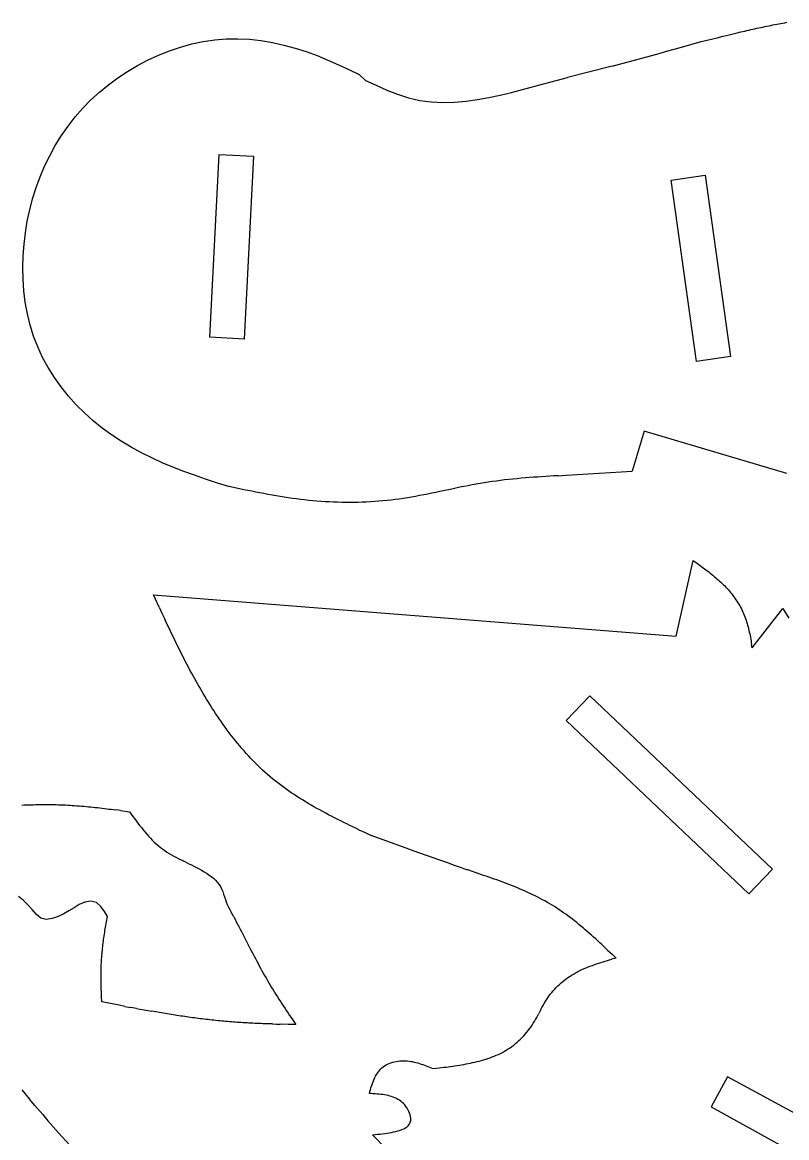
# Model space of a CAD drawing. Extents: x -3475 to 3475, y -2114 to 2114.
# Drawn here: x 2354 to 2996, y 1152 to 2090 of the extents above; entities that cross this region are included whole.
import ezdxf

# ---------------------------------------------------------------- set-up
doc = ezdxf.new("R2010")
doc.units = 0
doc.header["$MEASUREMENT"] = 0
doc.layers.get('0').update_dxf_attribs({"linetype": 'CONTINUOUS'})

msp = doc.modelspace()

# ---------------------------------------------------------------- linework, layer by layer
for p, q in [((2950.87, 2079.95), (2954.2, 2080.75)), ((2954.2, 2080.75), (2957.54, 2081.54)), ((2957.54, 2081.54), (2959.21, 2081.92)), ((2959.21, 2081.92), (2960.89, 2082.31)), ((2960.89, 2082.31), (2962.56, 2082.7)), ((2962.56, 2082.7), (2964.23, 2083.08)), ((2964.23, 2083.08), (2965.9, 2083.46)), ((2965.9, 2083.46), (2967.58, 2083.83)), ((2967.58, 2083.83), (2969.25, 2084.2)), ((2969.25, 2084.2), (2970.93, 2084.57)), ((2970.93, 2084.57), (2972.6, 2084.94)), ((2972.6, 2084.94), (2974.28, 2085.3)), ((2974.28, 2085.3), (2975.96, 2085.66)), ((2975.96, 2085.66), (2977.64, 2086.01)), ((2977.64, 2086.01), (2979.32, 2086.36)), ((2979.32, 2086.36), (2981, 2086.71)), ((2981, 2086.71), (2982.68, 2087.05)), ((2982.68, 2087.05), (2984.36, 2087.39)), ((2984.36, 2087.39), (2986.05, 2087.72)), ((2986.05, 2087.72), (2987.73, 2088.05)), ((2987.73, 2088.05), (2989.42, 2088.37)), ((2989.42, 2088.37), (2991.1, 2088.7)), ((2991.1, 2088.7), (2992.79, 2089.01)), ((2992.79, 2089.01), (2994.48, 2089.32)), ((2994.48, 2089.32), (2996.17, 2089.63)), ((2486.94, 2068.83), (2496.39, 2071.42)), ((2496.39, 2071.42), (2505.94, 2073.44)), ((2505.94, 2073.44), (2515.58, 2074.87)), ((2515.58, 2074.87), (2525.28, 2075.68)), ((2525.28, 2075.68), (2535, 2075.83)), ((2535, 2075.83), (2544.72, 2075.35)), ((2544.72, 2075.35), (2554.41, 2074.28)), ((2554.41, 2074.28), (2564.06, 2072.66)), ((2564.06, 2072.66), (2573.62, 2070.55)), ((2905.51, 2068.16), (2924.21, 2073.39)), ((2924.21, 2073.39), (2937.53, 2076.7)), ((2937.53, 2076.7), (2942.53, 2077.93)), ((2942.53, 2077.93), (2947.53, 2079.15)), ((2947.53, 2079.15), (2950.87, 2079.95)), ((2459.59, 2057.97), (2468.51, 2062.08)), ((2468.51, 2062.08), (2477.64, 2065.71)), ((2477.64, 2065.71), (2486.94, 2068.83)), ((2573.62, 2070.55), (2583.08, 2067.97)), ((2583.08, 2067.97), (2592.41, 2064.99)), ((2592.41, 2064.99), (2601.59, 2061.63)), ((2877.44, 2060.42), (2886.8, 2062.98)), ((2886.8, 2062.98), (2896.15, 2065.56)), ((2896.15, 2065.56), (2905.51, 2068.16)), ((2442.45, 2048.42), (2450.89, 2053.41)), ((2450.89, 2053.41), (2459.59, 2057.97)), ((2601.59, 2061.63), (2610.6, 2057.95)), ((2610.6, 2057.95), (2619.46, 2054.03)), ((2619.46, 2054.03), (2628.24, 2049.93)), ((2849.32, 2052.91), (2811.75, 2043.17)), ((2849.32, 2052.91), (2858.7, 2055.38)), ((2858.7, 2055.38), (2868.07, 2057.88)), ((2868.07, 2057.88), (2877.44, 2060.42)), ((2426.43, 2037.19), (2434.29, 2043.01)), ((2434.29, 2043.01), (2442.45, 2048.42)), ((2628.24, 2049.93), (2636.99, 2045.74)), ((2636.99, 2045.74), (2642.31, 2040.81)), ((2802.36, 2040.71), (2811.75, 2043.17)), ((2418.9, 2030.97), (2426.43, 2037.19)), ((2642.31, 2040.81), (2651.14, 2036.68)), ((2651.14, 2036.68), (2660.08, 2032.74)), ((2774.18, 2033.13), (2792.96, 2038.21)), ((2792.96, 2038.21), (2802.36, 2040.71)), ((2404.91, 2017.4), (2411.72, 2024.37)), ((2411.72, 2024.37), (2418.9, 2030.97)), ((2660.08, 2032.74), (2669.16, 2029.2)), ((2669.16, 2029.2), (2678.41, 2026.23)), ((2678.41, 2026.23), (2687.83, 2024.04)), ((2726.64, 2023.35), (2736.27, 2024.65)), ((2736.27, 2024.65), (2745.82, 2026.36)), ((2745.82, 2026.36), (2755.32, 2028.4)), ((2755.32, 2028.4), (2764.76, 2030.68)), ((2764.76, 2030.68), (2774.18, 2033.13)), ((2398.49, 2010.07), (2404.91, 2017.4)), ((2687.83, 2024.04), (2697.45, 2022.76)), ((2697.45, 2022.76), (2707.17, 2022.29)), ((2707.17, 2022.29), (2716.93, 2022.53)), ((2716.93, 2022.53), (2726.64, 2023.35)), ((2392.49, 2002.39), (2398.49, 2010.07)), ((2386.92, 1994.4), (2392.49, 2002.39)), ((2381.77, 1986.12), (2386.92, 1994.4)), ((2372.8, 1968.81), (2377.06, 1977.58)), ((2377.06, 1977.58), (2381.77, 1986.12)), ((2511.4, 1825.02), (2519.45, 1978.67)), ((2519.45, 1978.67), (2548.25, 1977.16)), ((2368.99, 1959.84), (2372.8, 1968.81)), ((2548.25, 1977.16), (2540.21, 1823.52)), ((2365.63, 1950.71), (2368.99, 1959.84)), ((2898.77, 1957.11), (2927.34, 1961.12)), ((2927.34, 1961.12), (2948.75, 1808.77)), ((2362.73, 1941.42), (2365.63, 1950.71)), ((2920.19, 1804.75), (2898.77, 1957.11)), ((2360.27, 1932.01), (2362.73, 1941.42)), ((2358.26, 1922.48), (2360.27, 1932.01)), ((2356.69, 1912.86), (2358.26, 1922.48)), ((2355.55, 1903.17), (2356.69, 1912.86)), ((2354.84, 1893.41), (2355.55, 1903.17)), ((2354.55, 1883.62), (2354.84, 1893.41)), ((2354.73, 1873.82), (2354.55, 1883.62)), ((2355.39, 1864.06), (2354.73, 1873.82)), ((2356.56, 1854.36), (2355.39, 1864.06)), ((2358.28, 1844.76), (2356.56, 1854.36)), ((2360.57, 1835.3), (2358.28, 1844.76)), ((2363.47, 1826.02), (2360.57, 1835.3)), ((2366.99, 1816.94), (2363.47, 1826.02)), ((2540.21, 1823.52), (2511.4, 1825.02)), ((2371.1, 1808.1), (2366.99, 1816.94)), ((2948.75, 1808.77), (2920.19, 1804.75)), ((2375.77, 1799.51), (2371.1, 1808.1)), ((2380.97, 1791.22), (2375.77, 1799.51)), ((2386.65, 1783.23), (2380.97, 1791.22)), ((2392.79, 1775.58), (2386.65, 1783.23)), ((2399.33, 1768.3), (2392.79, 1775.58)), ((2406.26, 1761.4), (2399.33, 1768.3)), ((2413.53, 1754.88), (2406.26, 1761.4)), ((2421.12, 1748.75), (2413.53, 1754.88)), ((2428.99, 1742.99), (2421.12, 1748.75)), ((2876.12, 1746.13), (2866.12, 1712.39)), ((2995.97, 1710.63), (2876.12, 1746.13)), ((2437.11, 1737.59), (2428.99, 1742.99)), ((2445.46, 1732.56), (2437.11, 1737.59)), ((2454, 1727.88), (2445.46, 1732.56)), ((2462.7, 1723.56), (2454, 1727.88)), ((2471.54, 1719.56), (2462.7, 1723.56)), ((2480.5, 1715.83), (2471.54, 1719.56)), ((2489.56, 1712.34), (2480.5, 1715.83)), ((2498.69, 1709.03), (2489.56, 1712.34)), ((2507.88, 1705.86), (2498.69, 1709.03)), ((2517.11, 1702.78), (2507.88, 1705.86)), ((2765.96, 1705.83), (2762.52, 1705.47)), ((2769.4, 1706.17), (2765.96, 1705.83)), ((2772.85, 1706.49), (2769.4, 1706.17)), ((2776.3, 1706.79), (2772.85, 1706.49)), ((2779.75, 1707.06), (2776.3, 1706.79)), ((2783.2, 1707.33), (2779.75, 1707.06)), ((2786.65, 1707.57), (2783.2, 1707.33)), ((2790.1, 1707.81), (2786.65, 1707.57)), ((2793.55, 1708.03), (2790.1, 1707.81)), ((2797.01, 1708.24), (2793.55, 1708.03)), ((2800.46, 1708.45), (2797.01, 1708.24)), ((2803.91, 1708.65), (2800.46, 1708.45)), ((2803.91, 1708.65), (2810.82, 1709.04)), ((2810.82, 1709.04), (2866.12, 1712.39)), ((2524.43, 1700.38), (2517.11, 1702.78)), ((2527.44, 1699.52), (2524.43, 1700.38)), ((2536.54, 1697.64), (2527.44, 1699.52)), ((2539.93, 1696.94), (2536.54, 1697.64)), ((2543.33, 1696.25), (2539.93, 1696.94)), ((2714.76, 1697.51), (2704.65, 1695.36)), ((2718.15, 1698.22), (2714.76, 1697.51)), ((2721.54, 1698.92), (2718.15, 1698.22)), ((2724.93, 1699.6), (2721.54, 1698.92)), ((2728.32, 1700.27), (2724.93, 1699.6)), ((2731.72, 1700.92), (2728.32, 1700.27)), ((2735.12, 1701.55), (2731.72, 1700.92)), ((2738.53, 1702.15), (2735.12, 1701.55)), ((2741.94, 1702.72), (2738.53, 1702.15)), ((2745.36, 1703.26), (2741.94, 1702.72)), ((2748.78, 1703.76), (2745.36, 1703.26)), ((2752.21, 1704.23), (2748.78, 1703.76)), ((2755.64, 1704.67), (2752.21, 1704.23)), ((2759.08, 1705.09), (2755.64, 1704.67)), ((2762.52, 1705.47), (2759.08, 1705.09)), ((2546.73, 1695.58), (2543.33, 1696.25)), ((2550.12, 1694.91), (2546.73, 1695.58)), ((2553.52, 1694.25), (2550.12, 1694.91)), ((2556.93, 1693.61), (2553.52, 1694.25)), ((2560.33, 1692.98), (2556.93, 1693.61)), ((2563.74, 1692.37), (2560.33, 1692.98)), ((2567.15, 1691.78), (2563.74, 1692.37)), ((2570.56, 1691.2), (2567.15, 1691.78)), ((2573.97, 1690.66), (2570.56, 1691.2)), ((2577.39, 1690.13), (2573.97, 1690.66)), ((2580.81, 1689.63), (2577.39, 1690.13)), ((2584.24, 1689.16), (2580.81, 1689.63)), ((2587.67, 1688.72), (2584.24, 1689.16)), ((2591.11, 1688.31), (2587.67, 1688.72)), ((2594.55, 1687.94), (2591.11, 1688.31)), ((2597.99, 1687.59), (2594.55, 1687.94)), ((2601.44, 1687.29), (2597.99, 1687.59)), ((2604.9, 1687.02), (2601.44, 1687.29)), ((2608.35, 1686.78), (2604.9, 1687.02)), ((2649.96, 1686.93), (2646.49, 1686.7)), ((2653.41, 1687.19), (2649.96, 1686.93)), ((2656.87, 1687.49), (2653.41, 1687.19)), ((2660.32, 1687.83), (2656.87, 1687.49)), ((2663.76, 1688.21), (2660.32, 1687.83)), ((2667.2, 1688.64), (2663.76, 1688.21)), ((2670.63, 1689.1), (2667.2, 1688.64)), ((2674.05, 1689.6), (2670.63, 1689.1)), ((2677.47, 1690.14), (2674.05, 1689.6)), ((2680.88, 1690.71), (2677.47, 1690.14)), ((2684.29, 1691.31), (2680.88, 1690.71)), ((2687.69, 1691.94), (2684.29, 1691.31)), ((2691.09, 1692.59), (2687.69, 1691.94)), ((2694.48, 1693.26), (2691.09, 1692.59)), ((2697.88, 1693.95), (2694.48, 1693.26)), ((2701.26, 1694.65), (2697.88, 1693.95)), ((2704.65, 1695.36), (2701.26, 1694.65)), ((2611.82, 1686.59), (2608.35, 1686.78)), ((2615.28, 1686.43), (2611.82, 1686.59)), ((2618.75, 1686.31), (2615.28, 1686.43)), ((2622.22, 1686.22), (2618.75, 1686.31)), ((2625.69, 1686.18), (2622.22, 1686.22)), ((2629.16, 1686.17), (2625.69, 1686.18)), ((2632.63, 1686.2), (2629.16, 1686.17)), ((2636.1, 1686.27), (2632.63, 1686.2)), ((2639.56, 1686.37), (2636.1, 1686.27)), ((2643.03, 1686.52), (2639.56, 1686.37)), ((2646.49, 1686.7), (2643.03, 1686.52)), ((2903.01, 1573.96), (2917.33, 1637.41)), ((2917.33, 1637.41), (2920.96, 1634.84)), ((2920.96, 1634.84), (2922.17, 1633.98)), ((2922.17, 1633.98), (2923.37, 1633.11)), ((2923.37, 1633.11), (2924.57, 1632.24)), ((2924.57, 1632.24), (2925.77, 1631.37)), ((2925.77, 1631.37), (2926.97, 1630.49)), ((2926.97, 1630.49), (2928.15, 1629.6)), ((2928.15, 1629.6), (2929.34, 1628.71)), ((2929.34, 1628.71), (2930.51, 1627.8)), ((2930.51, 1627.8), (2931.68, 1626.89)), ((2931.68, 1626.89), (2932.84, 1625.97)), ((2932.84, 1625.97), (2934, 1625.04)), ((2934, 1625.04), (2935.14, 1624.1)), ((2935.14, 1624.1), (2936.27, 1623.14)), ((2936.27, 1623.14), (2937.39, 1622.17)), ((2937.39, 1622.17), (2938.51, 1621.19)), ((2938.51, 1621.19), (2939.61, 1620.2)), ((2939.61, 1620.2), (2940.69, 1619.18)), ((2940.69, 1619.18), (2941.77, 1618.15)), ((2941.77, 1618.15), (2942.83, 1617.11)), ((2942.83, 1617.11), (2943.88, 1616.04)), ((2943.88, 1616.04), (2944.91, 1614.96)), ((2944.91, 1614.96), (2945.92, 1613.86)), ((2945.92, 1613.86), (2946.92, 1612.75)), ((2946.92, 1612.75), (2947.9, 1611.61)), ((2464.23, 1608.49), (2903.01, 1573.96)), ((2468.93, 1598.31), (2464.23, 1608.49)), ((2947.9, 1611.61), (2948.86, 1610.47)), ((2948.86, 1610.47), (2949.8, 1609.3)), ((2949.8, 1609.3), (2950.72, 1608.12)), ((2950.72, 1608.12), (2951.62, 1606.92)), ((2951.62, 1606.92), (2952.49, 1605.71)), ((2952.49, 1605.71), (2953.34, 1604.48)), ((2953.34, 1604.48), (2954.17, 1603.24)), ((2954.17, 1603.24), (2954.97, 1601.98)), ((2468.93, 1598.31), (2471.28, 1593.23)), ((2471.28, 1593.23), (2473.65, 1588.15)), ((2954.97, 1601.98), (2955.74, 1600.71)), ((2955.74, 1600.71), (2956.49, 1599.42)), ((2956.49, 1599.42), (2957.21, 1598.12)), ((2957.21, 1598.12), (2957.9, 1596.81)), ((2957.9, 1596.81), (2958.56, 1595.49)), ((2958.56, 1595.49), (2959.18, 1594.15)), ((2959.18, 1594.15), (2959.78, 1592.8)), ((2966.96, 1564.05), (2992.79, 1597.12)), ((2992.79, 1597.12), (2997.66, 1589.07)), ((2474.84, 1585.61), (2473.65, 1588.15)), ((2476.04, 1583.08), (2474.84, 1585.61)), ((2959.78, 1592.8), (2960.34, 1591.44)), ((2960.34, 1591.44), (2960.87, 1590.06)), ((2960.87, 1590.06), (2961.38, 1588.68)), ((2961.38, 1588.68), (2961.85, 1587.28)), ((2961.85, 1587.28), (2962.3, 1585.88)), ((2962.3, 1585.88), (2962.72, 1584.46)), ((2962.72, 1584.46), (2963.12, 1583.04)), ((2477.24, 1580.54), (2476.04, 1583.08)), ((2478.44, 1578.01), (2477.24, 1580.54)), ((2479.65, 1575.48), (2478.44, 1578.01)), ((2480.87, 1572.96), (2479.65, 1575.48)), ((2963.12, 1583.04), (2963.5, 1581.61)), ((2963.5, 1581.61), (2963.86, 1580.17)), ((2963.86, 1580.17), (2964.2, 1578.73)), ((2964.2, 1578.73), (2964.52, 1577.28)), ((2964.52, 1577.28), (2964.83, 1575.82)), ((2964.83, 1575.82), (2965.12, 1574.36)), ((2482.1, 1570.44), (2480.87, 1572.96)), ((2483.33, 1567.92), (2482.1, 1570.44)), ((2484.57, 1565.4), (2483.33, 1567.92)), ((2485.82, 1562.89), (2484.57, 1565.4)), ((2965.12, 1574.36), (2965.41, 1572.89)), ((2965.41, 1572.89), (2965.68, 1571.42)), ((2965.68, 1571.42), (2965.95, 1569.95)), ((2965.95, 1569.95), (2966.21, 1568.48)), ((2966.21, 1568.48), (2966.46, 1567)), ((2966.96, 1564.05), (2966.46, 1567)), ((2487.07, 1560.38), (2485.82, 1562.89)), ((2488.34, 1557.87), (2487.07, 1560.38)), ((2489.62, 1555.37), (2488.34, 1557.87)), ((2490.9, 1552.88), (2489.62, 1555.37)), ((2492.2, 1550.38), (2490.9, 1552.88)), ((2493.51, 1547.9), (2492.2, 1550.38)), ((2494.83, 1545.42), (2493.51, 1547.9)), ((2496.16, 1542.94), (2494.83, 1545.42)), ((2497.51, 1540.47), (2496.16, 1542.94)), ((2498.87, 1538), (2497.51, 1540.47)), ((2500.24, 1535.54), (2498.87, 1538)), ((2501.63, 1533.09), (2500.24, 1535.54)), ((2503.03, 1530.64), (2501.63, 1533.09)), ((2504.45, 1528.2), (2503.03, 1530.64)), ((2505.88, 1525.77), (2504.45, 1528.2)), ((2507.33, 1523.34), (2505.88, 1525.77)), ((2508.8, 1520.92), (2507.33, 1523.34)), ((2510.28, 1518.51), (2508.8, 1520.92)), ((2511.78, 1516.11), (2510.28, 1518.51)), ((2810.81, 1502.88), (2830.67, 1523.81)), ((2830.67, 1523.81), (2984.12, 1378.19)), ((2513.3, 1513.71), (2511.78, 1516.11)), ((2514.84, 1511.33), (2513.3, 1513.71)), ((2516.4, 1508.96), (2514.84, 1511.33)), ((2517.97, 1506.6), (2516.4, 1508.96)), ((2519.56, 1504.25), (2517.97, 1506.6)), ((2521.18, 1501.91), (2519.56, 1504.25)), ((2522.81, 1499.59), (2521.18, 1501.91)), ((2524.46, 1497.29), (2522.81, 1499.59)), ((2964.26, 1357.26), (2810.81, 1502.88)), ((2526.13, 1495), (2524.46, 1497.29)), ((2527.82, 1492.73), (2526.13, 1495)), ((2529.54, 1490.48), (2527.82, 1492.73)), ((2531.27, 1488.24), (2529.54, 1490.48)), ((2533.03, 1486.03), (2531.27, 1488.24)), ((2534.8, 1483.83), (2533.03, 1486.03)), ((2536.6, 1481.66), (2534.8, 1483.83)), ((2538.42, 1479.51), (2536.6, 1481.66)), ((2540.27, 1477.38), (2538.42, 1479.51)), ((2542.14, 1475.28), (2540.27, 1477.38)), ((2544.03, 1473.2), (2542.14, 1475.28)), ((2545.94, 1471.15), (2544.03, 1473.2)), ((2547.88, 1469.12), (2545.94, 1471.15)), ((2549.84, 1467.13), (2547.88, 1469.12)), ((2551.82, 1465.16), (2549.84, 1467.13)), ((2553.83, 1463.21), (2551.82, 1465.16)), ((2555.87, 1461.3), (2553.83, 1463.21)), ((2557.93, 1459.42), (2555.87, 1461.3)), ((2560.01, 1457.58), (2557.93, 1459.42)), ((2562.13, 1455.76), (2560.01, 1457.58)), ((2564.26, 1453.98), (2562.13, 1455.76)), ((2566.43, 1452.23), (2564.26, 1453.98)), ((2568.61, 1450.51), (2566.43, 1452.23)), ((2570.82, 1448.82), (2568.61, 1450.51)), ((2573.06, 1447.16), (2570.82, 1448.82)), ((2575.31, 1445.53), (2573.06, 1447.16)), ((2577.59, 1443.93), (2575.31, 1445.53)), ((2579.89, 1442.35), (2577.59, 1443.93)), ((2582.2, 1440.8), (2579.89, 1442.35)), ((2584.54, 1439.27), (2582.2, 1440.8)), ((2586.9, 1437.77), (2584.54, 1439.27)), ((2589.27, 1436.29), (2586.9, 1437.77)), ((2591.66, 1434.83), (2589.27, 1436.29)), ((2594.07, 1433.39), (2591.66, 1434.83)), ((2353.55, 1431.95), (2355.49, 1432.03)), ((2355.49, 1432.03), (2357.42, 1432.1)), ((2357.42, 1432.1), (2359.35, 1432.16)), ((2359.35, 1432.16), (2361.29, 1432.22)), ((2361.29, 1432.22), (2363.22, 1432.27)), ((2363.22, 1432.27), (2365.16, 1432.31)), ((2365.16, 1432.31), (2367.09, 1432.35)), ((2367.09, 1432.35), (2369.02, 1432.37)), ((2369.02, 1432.37), (2370.95, 1432.39)), ((2370.95, 1432.39), (2372.89, 1432.4)), ((2372.89, 1432.4), (2374.82, 1432.4)), ((2374.82, 1432.4), (2376.75, 1432.39)), ((2376.75, 1432.39), (2378.68, 1432.37)), ((2378.68, 1432.37), (2380.61, 1432.34)), ((2380.61, 1432.34), (2382.54, 1432.3)), ((2382.54, 1432.3), (2384.47, 1432.25)), ((2384.47, 1432.25), (2386.4, 1432.19)), ((2386.4, 1432.19), (2388.33, 1432.11)), ((2388.33, 1432.11), (2390.26, 1432.03)), ((2390.26, 1432.03), (2392.19, 1431.93)), ((2392.19, 1431.93), (2394.12, 1431.82)), ((2394.12, 1431.82), (2396.04, 1431.7)), ((2396.04, 1431.7), (2397.97, 1431.57)), ((2397.97, 1431.57), (2399.9, 1431.43)), ((2399.9, 1431.43), (2401.82, 1431.28)), ((2401.82, 1431.28), (2403.75, 1431.12)), ((2403.75, 1431.12), (2405.67, 1430.95)), ((2405.67, 1430.95), (2407.6, 1430.77)), ((2407.6, 1430.77), (2409.52, 1430.58)), ((2409.52, 1430.58), (2411.45, 1430.39)), ((2411.45, 1430.39), (2413.37, 1430.19)), ((2413.37, 1430.19), (2415.29, 1429.98)), ((2415.29, 1429.98), (2417.22, 1429.77)), ((2417.22, 1429.77), (2419.14, 1429.55)), ((2419.14, 1429.55), (2421.06, 1429.33)), ((2421.06, 1429.33), (2422.99, 1429.1)), ((2422.99, 1429.1), (2424.91, 1428.86)), ((2424.91, 1428.86), (2426.83, 1428.62)), ((2426.83, 1428.62), (2428.75, 1428.38)), ((2428.75, 1428.38), (2430.68, 1428.14)), ((2430.68, 1428.14), (2432.6, 1427.89)), ((2436.44, 1427.38), (2432.6, 1427.89)), ((2436.44, 1427.38), (2444.13, 1426.36)), ((2444.13, 1426.36), (2445.52, 1424.42)), ((2596.49, 1431.97), (2594.07, 1433.39)), ((2598.92, 1430.57), (2596.49, 1431.97)), ((2601.38, 1429.19), (2598.92, 1430.57)), ((2603.84, 1427.83), (2601.38, 1429.19)), ((2606.32, 1426.48), (2603.84, 1427.83)), ((2608.8, 1425.14), (2606.32, 1426.48)), ((2611.3, 1423.83), (2608.8, 1425.14)), ((2445.52, 1424.42), (2446.92, 1422.48)), ((2446.92, 1422.48), (2448.32, 1420.55)), ((2448.32, 1420.55), (2449.73, 1418.64)), ((2449.73, 1418.64), (2451.15, 1416.73)), ((2451.15, 1416.73), (2452.58, 1414.85)), ((2613.81, 1422.52), (2611.3, 1423.83)), ((2616.33, 1421.23), (2613.81, 1422.52)), ((2618.86, 1419.95), (2616.33, 1421.23)), ((2621.4, 1418.67), (2618.86, 1419.95)), ((2623.94, 1417.41), (2621.4, 1418.67)), ((2626.49, 1416.16), (2623.94, 1417.41)), ((2629.05, 1414.91), (2626.49, 1416.16)), ((2452.58, 1414.85), (2454.03, 1412.99)), ((2454.03, 1412.99), (2455.5, 1411.15)), ((2455.5, 1411.15), (2456.99, 1409.35)), ((2456.99, 1409.35), (2458.5, 1407.58)), ((2458.5, 1407.58), (2460.04, 1405.84)), ((2460.04, 1405.84), (2461.61, 1404.15)), ((2631.61, 1413.67), (2629.05, 1414.91)), ((2634.18, 1412.44), (2631.61, 1413.67)), ((2636.75, 1411.21), (2634.18, 1412.44)), ((2636.75, 1411.21), (2641.9, 1408.76)), ((2641.9, 1408.76), (2647.05, 1406.32)), ((2673.19, 1396.84), (2647.05, 1406.32)), ((2461.61, 1404.15), (2463.21, 1402.5)), ((2463.21, 1402.5), (2464.85, 1400.9)), ((2464.85, 1400.9), (2466.52, 1399.35)), ((2466.52, 1399.35), (2468.23, 1397.86)), ((2468.23, 1397.86), (2469.99, 1396.43)), ((2469.99, 1396.43), (2471.79, 1395.07)), ((2686.3, 1392.12), (2673.19, 1396.84)), ((2471.79, 1395.07), (2473.64, 1393.76)), ((2473.64, 1393.76), (2475.53, 1392.51)), ((2475.53, 1392.51), (2477.46, 1391.31)), ((2477.46, 1391.31), (2479.42, 1390.15)), ((2479.42, 1390.15), (2481.42, 1389.03)), ((2481.42, 1389.03), (2483.44, 1387.93)), ((2483.44, 1387.93), (2485.49, 1386.86)), ((2695.05, 1388.99), (2686.3, 1392.12)), ((2703.83, 1385.88), (2695.05, 1388.99)), ((2485.49, 1386.86), (2487.56, 1385.81)), ((2487.56, 1385.81), (2489.65, 1384.76)), ((2493.88, 1382.67), (2489.65, 1384.76)), ((2493.88, 1382.67), (2496.01, 1381.61)), ((2496.01, 1381.61), (2498.14, 1380.53)), ((2498.14, 1380.53), (2500.28, 1379.44)), ((2500.28, 1379.44), (2502.42, 1378.31)), ((2502.42, 1378.31), (2504.55, 1377.14)), ((2710.43, 1383.56), (2703.83, 1385.88)), ((2717.04, 1381.25), (2710.43, 1383.56)), ((2723.67, 1378.96), (2717.04, 1381.25)), ((2723.67, 1378.96), (2728.1, 1377.44)), ((2984.12, 1378.19), (2964.26, 1357.26)), ((2504.55, 1377.14), (2506.65, 1375.93)), ((2506.65, 1375.93), (2508.71, 1374.66)), ((2508.71, 1374.66), (2510.72, 1373.33)), ((2510.72, 1373.33), (2512.64, 1371.93)), ((2512.64, 1371.93), (2514.46, 1370.44)), ((2514.46, 1370.44), (2516.16, 1368.87)), ((2516.16, 1368.87), (2517.72, 1367.19)), ((2739.2, 1373.65), (2728.1, 1377.44)), ((2741.43, 1372.89), (2739.2, 1373.65)), ((2743.65, 1372.12), (2741.43, 1372.89)), ((2745.86, 1371.35), (2743.65, 1372.12)), ((2748.08, 1370.58), (2745.86, 1371.35)), ((2750.29, 1369.8), (2748.08, 1370.58)), ((2752.5, 1369.01), (2750.29, 1369.8)), ((2754.7, 1368.21), (2752.5, 1369.01)), ((2517.72, 1367.19), (2519.13, 1365.41)), ((2519.13, 1365.41), (2520.36, 1363.52)), ((2520.36, 1363.52), (2521.4, 1361.5)), ((2521.4, 1361.5), (2522.3, 1359.38)), ((2522.3, 1359.38), (2523.09, 1357.19)), ((2756.9, 1367.4), (2754.7, 1368.21)), ((2759.09, 1366.59), (2756.9, 1367.4)), ((2761.28, 1365.76), (2759.09, 1366.59)), ((2763.46, 1364.92), (2761.28, 1365.76)), ((2765.63, 1364.07), (2763.46, 1364.92)), ((2767.8, 1363.2), (2765.63, 1364.07)), ((2769.95, 1362.32), (2767.8, 1363.2)), ((2772.1, 1361.42), (2769.95, 1362.32)), ((2774.24, 1360.5), (2772.1, 1361.42)), ((2776.37, 1359.57), (2774.24, 1360.5)), ((2778.48, 1358.62), (2776.37, 1359.57)), ((2354.92, 1351.84), (2350.93, 1355.05)), ((2358.71, 1348.21), (2354.92, 1351.84)), ((2406.42, 1350.46), (2401.82, 1348.32)), ((2411.43, 1351.29), (2406.42, 1350.46)), ((2416.35, 1350.11), (2411.43, 1351.29)), ((2420.06, 1346.75), (2416.35, 1350.11)), ((2523.09, 1357.19), (2523.82, 1354.97)), ((2523.82, 1354.97), (2524.55, 1352.73)), ((2524.55, 1352.73), (2525.32, 1350.51)), ((2525.32, 1350.51), (2526.18, 1348.33)), ((2780.58, 1357.65), (2778.48, 1358.62)), ((2782.68, 1356.66), (2780.58, 1357.65)), ((2784.75, 1355.64), (2782.68, 1356.66)), ((2786.82, 1354.61), (2784.75, 1355.64)), ((2788.87, 1353.55), (2786.82, 1354.61)), ((2790.91, 1352.46), (2788.87, 1353.55)), ((2792.93, 1351.36), (2790.91, 1352.46)), ((2794.93, 1350.22), (2792.93, 1351.36)), ((2796.92, 1349.06), (2794.93, 1350.22)), ((2362.3, 1344.14), (2358.71, 1348.21)), ((2365.83, 1340.1), (2362.3, 1344.14)), ((2388.84, 1340.69), (2384.12, 1338.43)), ((2393.23, 1343.1), (2388.84, 1340.69)), ((2397.48, 1345.66), (2393.23, 1343.1)), ((2401.82, 1348.32), (2397.48, 1345.66)), ((2422.95, 1342.51), (2420.06, 1346.75)), ((2425.57, 1338.24), (2422.95, 1342.51)), ((2526.18, 1348.33), (2527.15, 1346.21)), ((2527.15, 1346.21), (2528.19, 1344.14)), ((2528.19, 1344.14), (2529.29, 1342.09)), ((2531.54, 1338.03), (2529.29, 1342.09)), ((2798.89, 1347.87), (2796.92, 1349.06)), ((2800.85, 1346.65), (2798.89, 1347.87)), ((2802.78, 1345.4), (2800.85, 1346.65)), ((2804.71, 1344.13), (2802.78, 1345.4)), ((2806.61, 1342.83), (2804.71, 1344.13)), ((2808.51, 1341.51), (2806.61, 1342.83)), ((2810.38, 1340.17), (2808.51, 1341.51)), ((2812.25, 1338.8), (2810.38, 1340.17)), ((2369.66, 1337.03), (2365.83, 1340.1)), ((2374.09, 1335.82), (2369.66, 1337.03)), ((2379.06, 1336.55), (2374.09, 1335.82)), ((2384.12, 1338.43), (2379.06, 1336.55)), ((2423.98, 1329.38), (2424.24, 1330.85)), ((2424.24, 1330.85), (2424.5, 1332.33)), ((2424.5, 1332.33), (2424.76, 1333.81)), ((2424.76, 1333.81), (2425.57, 1338.24)), ((2531.54, 1338.03), (2532.65, 1335.98)), ((2532.65, 1335.98), (2533.75, 1333.94)), ((2533.75, 1333.94), (2534.83, 1331.88)), ((2534.83, 1331.88), (2535.91, 1329.82)), ((2814.1, 1337.42), (2812.25, 1338.8)), ((2815.94, 1336.01), (2814.1, 1337.42)), ((2817.76, 1334.58), (2815.94, 1336.01)), ((2819.58, 1333.14), (2817.76, 1334.58)), ((2821.39, 1331.67), (2819.58, 1333.14)), ((2823.18, 1330.19), (2821.39, 1331.67)), ((2422.55, 1320.49), (2422.77, 1321.98)), ((2422.77, 1321.98), (2423, 1323.46)), ((2423, 1323.46), (2423.24, 1324.94)), ((2423.24, 1324.94), (2423.48, 1326.42)), ((2423.48, 1326.42), (2423.73, 1327.9)), ((2423.73, 1327.9), (2423.98, 1329.38)), ((2535.91, 1329.82), (2536.98, 1327.76)), ((2536.98, 1327.76), (2538.05, 1325.7)), ((2538.05, 1325.7), (2545.49, 1311.23)), ((2824.97, 1328.7), (2823.18, 1330.19)), ((2826.74, 1327.19), (2824.97, 1328.7)), ((2828.51, 1325.66), (2826.74, 1327.19)), ((2830.27, 1324.13), (2828.51, 1325.66)), ((2832.02, 1322.58), (2830.27, 1324.13)), ((2833.77, 1321.01), (2832.02, 1322.58)), ((2421.4, 1311.57), (2421.57, 1313.06)), ((2421.57, 1313.06), (2421.74, 1314.55)), ((2421.74, 1314.55), (2421.93, 1316.04)), ((2421.93, 1316.04), (2422.13, 1317.52)), ((2422.13, 1317.52), (2422.33, 1319.01)), ((2422.33, 1319.01), (2422.55, 1320.49)), ((2835.51, 1319.44), (2833.77, 1321.01)), ((2837.24, 1317.86), (2835.51, 1319.44)), ((2838.97, 1316.28), (2837.24, 1317.86)), ((2840.69, 1314.68), (2838.97, 1316.28)), ((2842.41, 1313.08), (2840.69, 1314.68)), ((2844.13, 1311.47), (2842.41, 1313.08)), ((2420.63, 1302.59), (2420.73, 1304.09)), ((2420.73, 1304.09), (2420.85, 1305.59)), ((2420.85, 1305.59), (2420.97, 1307.08)), ((2420.97, 1307.08), (2421.1, 1308.58)), ((2421.1, 1308.58), (2421.25, 1310.07)), ((2421.25, 1310.07), (2421.4, 1311.57)), ((2545.49, 1311.23), (2546.56, 1309.17)), ((2546.56, 1309.17), (2547.63, 1307.11)), ((2547.63, 1307.11), (2548.71, 1305.05)), ((2548.71, 1305.05), (2549.79, 1302.99)), ((2549.79, 1302.99), (2550.88, 1300.93)), ((2845.84, 1309.86), (2844.13, 1311.47)), ((2845.84, 1309.86), (2849.27, 1306.62)), ((2852.68, 1303.38), (2849.02, 1302.35)), ((2849.27, 1306.62), (2852.68, 1303.38)), ((2420.2, 1292.1), (2420.23, 1293.6)), ((2420.23, 1293.6), (2420.27, 1295.1)), ((2420.27, 1295.1), (2420.32, 1296.6)), ((2420.32, 1296.6), (2420.39, 1298.1)), ((2420.39, 1298.1), (2420.46, 1299.6)), ((2420.46, 1299.6), (2420.54, 1301.1)), ((2420.54, 1301.1), (2420.63, 1302.59)), ((2550.88, 1300.93), (2551.97, 1298.88)), ((2551.97, 1298.88), (2553.07, 1296.84)), ((2553.07, 1296.84), (2554.18, 1294.79)), ((2554.18, 1294.79), (2555.29, 1292.75)), ((2822.33, 1292.91), (2824.03, 1293.71)), ((2824.03, 1293.71), (2825.74, 1294.49)), ((2825.74, 1294.49), (2827.47, 1295.22)), ((2827.47, 1295.22), (2829.21, 1295.93)), ((2829.21, 1295.93), (2830.96, 1296.61)), ((2830.96, 1296.61), (2832.73, 1297.27)), ((2832.73, 1297.27), (2834.51, 1297.9)), ((2834.51, 1297.9), (2836.3, 1298.51)), ((2836.3, 1298.51), (2838.09, 1299.1)), ((2838.09, 1299.1), (2839.9, 1299.67)), ((2839.9, 1299.67), (2841.71, 1300.23)), ((2841.71, 1300.23), (2843.53, 1300.77)), ((2843.53, 1300.77), (2845.36, 1301.31)), ((2845.36, 1301.31), (2847.18, 1301.83)), ((2847.18, 1301.83), (2849.02, 1302.35)), ((2420.17, 1289.1), (2420.18, 1290.6)), ((2420.17, 1287.59), (2420.17, 1289.1)), ((2420.18, 1286.09), (2420.17, 1287.59)), ((2420.18, 1290.6), (2420.2, 1292.1)), ((2420.2, 1284.6), (2420.18, 1286.09)), ((2420.23, 1283.1), (2420.2, 1284.6)), ((2555.29, 1292.75), (2556.42, 1290.72)), ((2556.42, 1290.72), (2557.55, 1288.69)), ((2557.55, 1288.69), (2558.7, 1286.67)), ((2558.7, 1286.67), (2559.85, 1284.65)), ((2559.85, 1284.65), (2561.02, 1282.64)), ((2808.01, 1283.8), (2809.5, 1284.99)), ((2809.5, 1284.99), (2811.02, 1286.13)), ((2811.02, 1286.13), (2812.56, 1287.23)), ((2812.56, 1287.23), (2814.14, 1288.28)), ((2814.14, 1288.28), (2815.74, 1289.29)), ((2815.74, 1289.29), (2817.36, 1290.26)), ((2817.36, 1290.26), (2819, 1291.18)), ((2819, 1291.18), (2820.65, 1292.06)), ((2820.65, 1292.06), (2822.33, 1292.91)), ((2420.26, 1281.6), (2420.23, 1283.1)), ((2420.3, 1280.1), (2420.26, 1281.6)), ((2420.35, 1278.6), (2420.3, 1280.1)), ((2420.4, 1277.1), (2420.35, 1278.6)), ((2420.46, 1275.6), (2420.4, 1277.1)), ((2420.52, 1274.1), (2420.46, 1275.6)), ((2561.02, 1282.64), (2562.19, 1280.63)), ((2562.19, 1280.63), (2563.38, 1278.64)), ((2563.38, 1278.64), (2564.58, 1276.65)), ((2564.58, 1276.65), (2565.8, 1274.67)), ((2565.8, 1274.67), (2567.03, 1272.69)), ((2798.59, 1274.45), (2799.81, 1275.89)), ((2799.81, 1275.89), (2801.08, 1277.3)), ((2801.08, 1277.3), (2802.39, 1278.68)), ((2802.39, 1278.68), (2803.74, 1280.02)), ((2803.74, 1280.02), (2805.12, 1281.32)), ((2805.12, 1281.32), (2806.55, 1282.58)), ((2806.55, 1282.58), (2808.01, 1283.8)), ((2420.59, 1272.6), (2420.52, 1274.1)), ((2420.66, 1271.1), (2420.59, 1272.6)), ((2420.87, 1266.61), (2420.66, 1271.1)), ((2435.39, 1263.78), (2420.87, 1266.61)), ((2567.03, 1272.69), (2568.27, 1270.73)), ((2568.27, 1270.73), (2569.52, 1268.78)), ((2569.52, 1268.78), (2570.78, 1266.83)), ((2570.78, 1266.83), (2572.06, 1264.88)), ((2792.26, 1265.12), (2793.2, 1266.74)), ((2793.2, 1266.74), (2794.19, 1268.34)), ((2794.19, 1268.34), (2795.21, 1269.91)), ((2795.21, 1269.91), (2796.29, 1271.45)), ((2796.29, 1271.45), (2797.41, 1272.97)), ((2797.41, 1272.97), (2798.59, 1274.45)), ((2440.23, 1262.84), (2435.39, 1263.78)), ((2440.23, 1262.84), (2445.08, 1261.92)), ((2449.92, 1261.01), (2445.08, 1261.92)), ((2449.92, 1261.01), (2453.15, 1260.41)), ((2453.15, 1260.41), (2456.39, 1259.82)), ((2456.39, 1259.82), (2459.62, 1259.24)), ((2459.62, 1259.24), (2462.86, 1258.66)), ((2464.48, 1258.37), (2462.86, 1258.66)), ((2466.1, 1258.09), (2464.48, 1258.37)), ((2467.71, 1257.81), (2466.1, 1258.09)), ((2469.33, 1257.54), (2467.71, 1257.81)), ((2470.96, 1257.26), (2469.33, 1257.54)), ((2472.58, 1256.99), (2470.96, 1257.26)), ((2474.2, 1256.72), (2472.58, 1256.99)), ((2475.82, 1256.45), (2474.2, 1256.72)), ((2477.44, 1256.19), (2475.82, 1256.45)), ((2479.07, 1255.93), (2477.44, 1256.19)), ((2480.69, 1255.68), (2479.07, 1255.93)), ((2572.06, 1264.88), (2573.34, 1262.95)), ((2573.34, 1262.95), (2574.64, 1261.02)), ((2574.64, 1261.02), (2575.94, 1259.09)), ((2575.94, 1259.09), (2577.24, 1257.17)), ((2577.24, 1257.17), (2578.55, 1255.25)), ((2786.9, 1255.17), (2787.79, 1256.83)), ((2789.55, 1260.17), (2787.79, 1256.83)), ((2789.55, 1260.17), (2790.43, 1261.83)), ((2790.43, 1261.83), (2791.33, 1263.48)), ((2791.33, 1263.48), (2792.26, 1265.12)), ((2482.31, 1255.42), (2480.69, 1255.68)), ((2483.94, 1255.17), (2482.31, 1255.42)), ((2485.56, 1254.93), (2483.94, 1255.17)), ((2487.19, 1254.68), (2485.56, 1254.93)), ((2488.82, 1254.44), (2487.19, 1254.68)), ((2490.44, 1254.21), (2488.82, 1254.44)), ((2492.07, 1253.97), (2490.44, 1254.21)), ((2493.7, 1253.75), (2492.07, 1253.97)), ((2495.33, 1253.52), (2493.7, 1253.75)), ((2496.96, 1253.3), (2495.33, 1253.52)), ((2498.59, 1253.08), (2496.96, 1253.3)), ((2500.22, 1252.87), (2498.59, 1253.08)), ((2501.85, 1252.66), (2500.22, 1252.87)), ((2503.48, 1252.45), (2501.85, 1252.66)), ((2505.11, 1252.25), (2503.48, 1252.45)), ((2506.75, 1252.06), (2505.11, 1252.25)), ((2508.38, 1251.86), (2506.75, 1252.06)), ((2510.01, 1251.67), (2508.38, 1251.86)), ((2511.65, 1251.49), (2510.01, 1251.67)), ((2513.28, 1251.31), (2511.65, 1251.49)), ((2514.92, 1251.13), (2513.28, 1251.31)), ((2516.55, 1250.96), (2514.92, 1251.13)), ((2518.19, 1250.79), (2516.55, 1250.96)), ((2519.82, 1250.63), (2518.19, 1250.79)), ((2521.46, 1250.47), (2519.82, 1250.63)), ((2523.1, 1250.32), (2521.46, 1250.47)), ((2524.73, 1250.17), (2523.1, 1250.32)), ((2526.37, 1250.03), (2524.73, 1250.17)), ((2528.01, 1249.89), (2526.37, 1250.03)), ((2529.65, 1249.75), (2528.01, 1249.89)), ((2531.28, 1249.62), (2529.65, 1249.75)), ((2532.92, 1249.5), (2531.28, 1249.62)), ((2534.56, 1249.38), (2532.92, 1249.5)), ((2536.2, 1249.26), (2534.56, 1249.38)), ((2537.84, 1249.15), (2536.2, 1249.26)), ((2539.48, 1249.05), (2537.84, 1249.15)), ((2541.12, 1248.95), (2539.48, 1249.05)), ((2542.76, 1248.86), (2541.12, 1248.95)), ((2544.4, 1248.77), (2542.76, 1248.86)), ((2546.04, 1248.68), (2544.4, 1248.77)), ((2547.69, 1248.6), (2546.04, 1248.68)), ((2549.33, 1248.53), (2547.69, 1248.6)), ((2550.97, 1248.45), (2549.33, 1248.53)), ((2552.61, 1248.39), (2550.97, 1248.45)), ((2554.25, 1248.32), (2552.61, 1248.39)), ((2555.9, 1248.26), (2554.25, 1248.32)), ((2557.54, 1248.21), (2555.9, 1248.26)), ((2559.18, 1248.15), (2557.54, 1248.21)), ((2560.82, 1248.1), (2559.18, 1248.15)), ((2562.47, 1248.05), (2560.82, 1248.1)), ((2564.11, 1248.01), (2562.47, 1248.05)), ((2564.11, 1248.01), (2567.39, 1247.92)), ((2567.39, 1247.92), (2570.68, 1247.85)), ((2577.26, 1247.71), (2570.68, 1247.85)), ((2583.83, 1247.59), (2577.26, 1247.71)), ((2578.55, 1255.25), (2579.87, 1253.33)), ((2579.87, 1253.33), (2583.83, 1247.59)), ((2781.02, 1245.46), (2782.09, 1247.03)), ((2782.09, 1247.03), (2783.12, 1248.62)), ((2783.12, 1248.62), (2784.11, 1250.23)), ((2784.11, 1250.23), (2785.07, 1251.86)), ((2785.07, 1251.86), (2785.99, 1253.51)), ((2785.99, 1253.51), (2786.9, 1255.17)), ((2773.74, 1236.68), (2775.05, 1238.06)), ((2775.05, 1238.06), (2776.32, 1239.48)), ((2776.32, 1239.48), (2777.55, 1240.93)), ((2777.55, 1240.93), (2778.74, 1242.41)), ((2778.74, 1242.41), (2779.9, 1243.92)), ((2779.9, 1243.92), (2781.02, 1245.46)), ((2762.06, 1227.04), (2763.63, 1228.09)), ((2763.63, 1228.09), (2765.17, 1229.19)), ((2765.17, 1229.19), (2766.68, 1230.33)), ((2766.68, 1230.33), (2768.16, 1231.52)), ((2768.16, 1231.52), (2769.6, 1232.75)), ((2769.6, 1232.75), (2771.02, 1234.02)), ((2771.02, 1234.02), (2772.39, 1235.33)), ((2772.39, 1235.33), (2773.74, 1236.68)), ((2741.41, 1217.89), (2743.22, 1218.44)), ((2743.22, 1218.44), (2745.03, 1219.03)), ((2745.03, 1219.03), (2746.82, 1219.65)), ((2746.82, 1219.65), (2748.59, 1220.31)), ((2748.59, 1220.31), (2750.35, 1221)), ((2750.35, 1221), (2752.09, 1221.73)), ((2752.09, 1221.73), (2753.81, 1222.51)), ((2753.81, 1222.51), (2755.51, 1223.32)), ((2755.51, 1223.32), (2757.19, 1224.18)), ((2757.19, 1224.18), (2758.84, 1225.08)), ((2758.84, 1225.08), (2760.46, 1226.04)), ((2760.46, 1226.04), (2762.06, 1227.04)), ((2653.02, 1207.93), (2653.92, 1209.04)), ((2653.92, 1209.04), (2654.89, 1210.09)), ((2654.89, 1210.09), (2655.93, 1211.07)), ((2655.93, 1211.07), (2657.05, 1211.97)), ((2657.05, 1211.97), (2658.25, 1212.8)), ((2658.25, 1212.8), (2659.51, 1213.55)), ((2659.51, 1213.55), (2660.84, 1214.23)), ((2660.84, 1214.23), (2662.22, 1214.84)), ((2662.22, 1214.84), (2663.64, 1215.37)), ((2663.64, 1215.37), (2665.1, 1215.83)), ((2665.1, 1215.83), (2666.6, 1216.22)), ((2666.6, 1216.22), (2668.11, 1216.54)), ((2668.11, 1216.54), (2669.64, 1216.79)), ((2669.64, 1216.79), (2671.18, 1216.96)), ((2671.18, 1216.96), (2672.72, 1217.07)), ((2672.72, 1217.07), (2674.26, 1217.11)), ((2674.26, 1217.11), (2675.78, 1217.08)), ((2675.78, 1217.08), (2677.28, 1216.99)), ((2677.28, 1216.99), (2678.77, 1216.83)), ((2678.77, 1216.83), (2680.25, 1216.62)), ((2680.25, 1216.62), (2681.71, 1216.36)), ((2681.71, 1216.36), (2683.16, 1216.04)), ((2683.16, 1216.04), (2684.61, 1215.68)), ((2684.61, 1215.68), (2686.04, 1215.29)), ((2686.04, 1215.29), (2687.46, 1214.85)), ((2687.46, 1214.85), (2688.88, 1214.38)), ((2688.88, 1214.38), (2690.29, 1213.89)), ((2690.29, 1213.89), (2691.7, 1213.36)), ((2691.7, 1213.36), (2693.1, 1212.82)), ((2693.1, 1212.82), (2694.49, 1212.27)), ((2694.49, 1212.27), (2695.88, 1211.7)), ((2695.88, 1211.7), (2697.28, 1211.12)), ((2697.28, 1211.12), (2698.67, 1210.54)), ((2698.67, 1210.54), (2704.27, 1211.18)), ((2704.27, 1211.18), (2706.13, 1211.4)), ((2706.13, 1211.4), (2708, 1211.63)), ((2708, 1211.63), (2709.86, 1211.86)), ((2709.86, 1211.86), (2711.73, 1212.1)), ((2711.73, 1212.1), (2713.59, 1212.35)), ((2713.59, 1212.35), (2715.46, 1212.6)), ((2715.46, 1212.6), (2717.32, 1212.87)), ((2717.32, 1212.87), (2719.18, 1213.15)), ((2719.18, 1213.15), (2721.05, 1213.44)), ((2721.05, 1213.44), (2722.91, 1213.75)), ((2722.91, 1213.75), (2724.77, 1214.07)), ((2724.77, 1214.07), (2726.63, 1214.41)), ((2726.63, 1214.41), (2728.49, 1214.77)), ((2728.49, 1214.77), (2730.34, 1215.14)), ((2730.34, 1215.14), (2732.2, 1215.54)), ((2732.2, 1215.54), (2734.05, 1215.96)), ((2734.05, 1215.96), (2735.9, 1216.4)), ((2735.9, 1216.4), (2737.74, 1216.87)), ((2737.74, 1216.87), (2739.58, 1217.37)), ((2739.58, 1217.37), (2741.41, 1217.89)), ((2648.28, 1198.71), (2648.83, 1200.15)), ((2648.83, 1200.15), (2649.41, 1201.55)), ((2649.41, 1201.55), (2650.03, 1202.92)), ((2650.03, 1202.92), (2650.7, 1204.25)), ((2650.7, 1204.25), (2651.42, 1205.53)), ((2651.42, 1205.53), (2652.19, 1206.76)), ((2652.19, 1206.76), (2653.02, 1207.93)), ((2946.3, 1203.65), (2932.53, 1178.3)), ((3009.84, 1169.15), (2946.3, 1203.65)), ((2353.52, 1192.62), (2360.11, 1184.82)), ((2645.45, 1189.66), (2645.89, 1191.19)), ((2645.89, 1191.19), (2646.34, 1192.72)), ((2646.34, 1192.72), (2646.79, 1194.25)), ((2646.79, 1194.25), (2647.27, 1195.75)), ((2647.27, 1195.75), (2647.76, 1197.24)), ((2647.76, 1197.24), (2648.28, 1198.71)), ((2364.51, 1179.64), (2360.11, 1184.82)), ((2647.07, 1189.55), (2645.45, 1189.66)), ((2648.69, 1189.44), (2647.07, 1189.55)), ((2650.31, 1189.32), (2648.69, 1189.44)), ((2651.92, 1189.18), (2650.31, 1189.32)), ((2653.51, 1189.02), (2651.92, 1189.18)), ((2655.09, 1188.84), (2653.51, 1189.02)), ((2656.66, 1188.64), (2655.09, 1188.84)), ((2658.2, 1188.39), (2656.66, 1188.64)), ((2659.73, 1188.11), (2658.2, 1188.39)), ((2661.23, 1187.79), (2659.73, 1188.11)), ((2662.69, 1187.41), (2661.23, 1187.79)), ((2664.13, 1186.99), (2662.69, 1187.41)), ((2665.54, 1186.5), (2664.13, 1186.99)), ((2666.9, 1185.95), (2665.54, 1186.5)), ((2668.23, 1185.34), (2666.9, 1185.95)), ((2669.52, 1184.65), (2668.23, 1185.34)), ((2670.76, 1183.88), (2669.52, 1184.65)), ((2671.95, 1183.03), (2670.76, 1183.88)), ((2673.1, 1182.1), (2671.95, 1183.03)), ((2674.18, 1181.07), (2673.1, 1182.1)), ((2675.22, 1179.95), (2674.18, 1181.07)), ((2364.51, 1179.64), (2366.72, 1177.05)), ((2366.72, 1177.05), (2368.93, 1174.47)), ((2368.93, 1174.47), (2371.15, 1171.89)), ((2371.15, 1171.89), (2373.37, 1169.31)), ((2676.19, 1178.72), (2675.22, 1179.95)), ((2677.09, 1177.41), (2676.19, 1178.72)), ((2677.91, 1176.03), (2677.09, 1177.41)), ((2678.64, 1174.61), (2677.91, 1176.03)), ((2679.25, 1173.17), (2678.64, 1174.61)), ((2679.74, 1171.73), (2679.25, 1173.17)), ((2680.08, 1170.33), (2679.74, 1171.73)), ((2932.53, 1178.3), (2995.84, 1143.48)), ((2373.37, 1169.31), (2375.6, 1166.75)), ((2375.6, 1166.75), (2377.83, 1164.18)), ((2377.83, 1164.18), (2380.07, 1161.62)), ((2677.08, 1161.72), (2677.98, 1162.53)), ((2677.98, 1162.53), (2678.75, 1163.41)), ((2678.75, 1163.41), (2679.37, 1164.36)), ((2679.37, 1164.36), (2679.84, 1165.39)), ((2679.84, 1165.39), (2680.16, 1166.49)), ((2680.28, 1168.97), (2680.08, 1170.33)), ((2680.16, 1166.49), (2680.3, 1167.69)), ((2680.3, 1167.69), (2680.28, 1168.97)), ((2380.07, 1161.62), (2382.32, 1159.07)), ((2382.32, 1159.07), (2384.57, 1156.53)), ((2384.57, 1156.53), (2393.59, 1146.37)), ((2648.19, 1154.9), (2650.26, 1155.11)), ((2694.63, 1107.38), (2648.19, 1154.9)), ((2650.26, 1155.11), (2652.31, 1155.33)), ((2652.31, 1155.33), (2654.35, 1155.56)), ((2654.35, 1155.56), (2656.37, 1155.8)), ((2656.37, 1155.8), (2658.35, 1156.05)), ((2658.35, 1156.05), (2660.3, 1156.33)), ((2660.3, 1156.33), (2662.21, 1156.63)), ((2662.21, 1156.63), (2664.06, 1156.95)), ((2664.06, 1156.95), (2665.85, 1157.3)), ((2665.85, 1157.3), (2667.57, 1157.69)), ((2667.57, 1157.69), (2669.22, 1158.12)), ((2669.22, 1158.12), (2670.78, 1158.59)), ((2670.78, 1158.59), (2672.25, 1159.11)), ((2672.25, 1159.11), (2673.62, 1159.68)), ((2673.62, 1159.68), (2674.89, 1160.3)), ((2674.89, 1160.3), (2676.04, 1160.98)), ((2676.04, 1160.98), (2677.08, 1161.72))]:
    msp.add_line(p, q)

doc.saveas('drawing.dxf')
